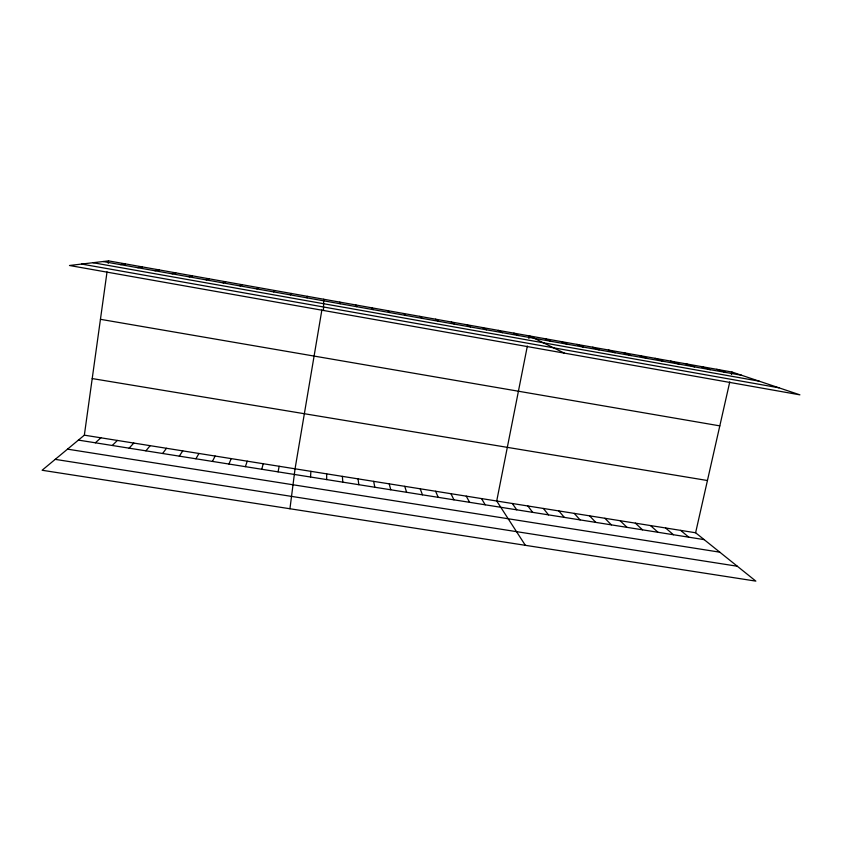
<?xml version="1.0" encoding="UTF-8"?>
<svg xmlns="http://www.w3.org/2000/svg" width="842" height="842" viewBox="0 0 842 842"><rect width="100%" height="100%" fill="white"/><g stroke="black" fill="none" stroke-linecap="round" stroke-linejoin="round"><path stroke-width="1.26" d="M323.465 310.477L323.686 299.236M310.54 477.025L310.887 471.341M289.943 508.747L295.058 468.815L321.876 309.961M84.347 435.167L695.608 532.765L755.842 581.117L42.1 470.257L84.347 435.167L107.029 271.903M108.218 263.335L108.555 260.883L732.003 372.038L799.9 394.845L69.486 265.493L108.555 260.883M278.07 471.857L279.176 466.279M527.355 346.02L496.717 501.011L525.345 545.311M528.86 338.431L529.355 335.905L564.351 353.135M695.608 532.765L729.772 381.879M731.445 374.501L732.003 372.038M261.757 469.257L263.241 463.732M307.056 297.858L307.488 296.352M245.369 466.657L247.253 461.184M228.94 464.047L231.213 458.616M212.447 461.416L215.12 456.048M195.902 458.785L198.965 453.47M290.385 294.889L291.227 293.448M179.293 456.143L182.756 450.88M162.622 453.491L166.495 448.291M145.898 450.838L150.181 445.681M273.661 291.911L274.902 290.543M129.121 448.165L133.804 443.071M112.27 445.481L117.375 440.44M95.367 442.797L100.893 437.808M256.884 288.922L258.536 287.617M240.033 285.922L242.107 284.691M223.13 282.912L225.614 281.754M206.164 279.891L209.069 278.797M189.145 276.86L192.46 275.839M172.052 273.808L175.799 272.871M154.907 270.756L159.075 269.893M137.699 267.693L142.298 266.893M120.427 264.62L125.458 263.893M55.214 459.364L737.297 566.234M67.507 449.154L719.784 552.173M78.411 440.103L704.154 539.627M92.21 378.563L707.438 480.519M100.44 319.318L719.815 425.873M103.092 261.525L741.602 375.258M93.02 262.715L759.2 381.173M81.642 264.062L778.945 387.804M716.731 369.312L725.993 372.48M701.418 366.586L710.322 369.691M686.041 363.839L694.608 366.891M670.611 361.092L678.831 364.081M655.139 358.334L662.991 361.26M639.604 355.566L647.098 358.429M624.017 352.787L631.153 355.587M608.377 349.998L615.155 352.735M592.684 347.199L599.094 349.883M576.938 344.389L582.98 347.009M561.13 341.568L566.813 344.125M545.269 338.747L550.584 341.242M513.862 333.148L518.43 335.505M498.306 330.369L502.506 332.674M482.698 327.591L486.529 329.832M467.047 324.802L470.499 326.97M451.333 321.991L454.406 324.107M435.567 319.181L438.272 321.234M680.61 530.376L688.83 537.196M419.748 316.36L422.063 318.35M665.569 527.976L673.453 534.744M650.477 525.566L658.023 532.291M635.331 523.145L642.541 529.828M620.133 520.724L627.006 527.355M403.876 313.54L405.812 315.445M604.893 518.283L611.408 524.882M589.589 515.841L595.768 522.387M574.244 513.388L580.075 519.893M558.846 510.936L564.319 517.388M387.952 310.698L389.499 312.54M543.385 508.463L548.51 514.872M527.881 505.989L532.649 512.346M512.325 503.505L516.735 509.82M371.964 307.846L373.122 309.624M481.508 498.58L485.202 504.8M466.257 496.148L469.594 502.316M450.954 493.707L453.933 499.832M355.934 304.983L356.692 306.698M435.598 491.254L438.219 497.327M420.19 488.792L422.452 494.822M404.728 486.329L406.633 492.307M389.225 483.845L390.751 489.781M339.842 302.12L340.2 303.762M373.659 481.361L374.816 487.244M358.039 478.866L358.839 484.708M342.378 476.372L342.789 482.15M326.654 473.857L326.696 479.593"/></g></svg>
